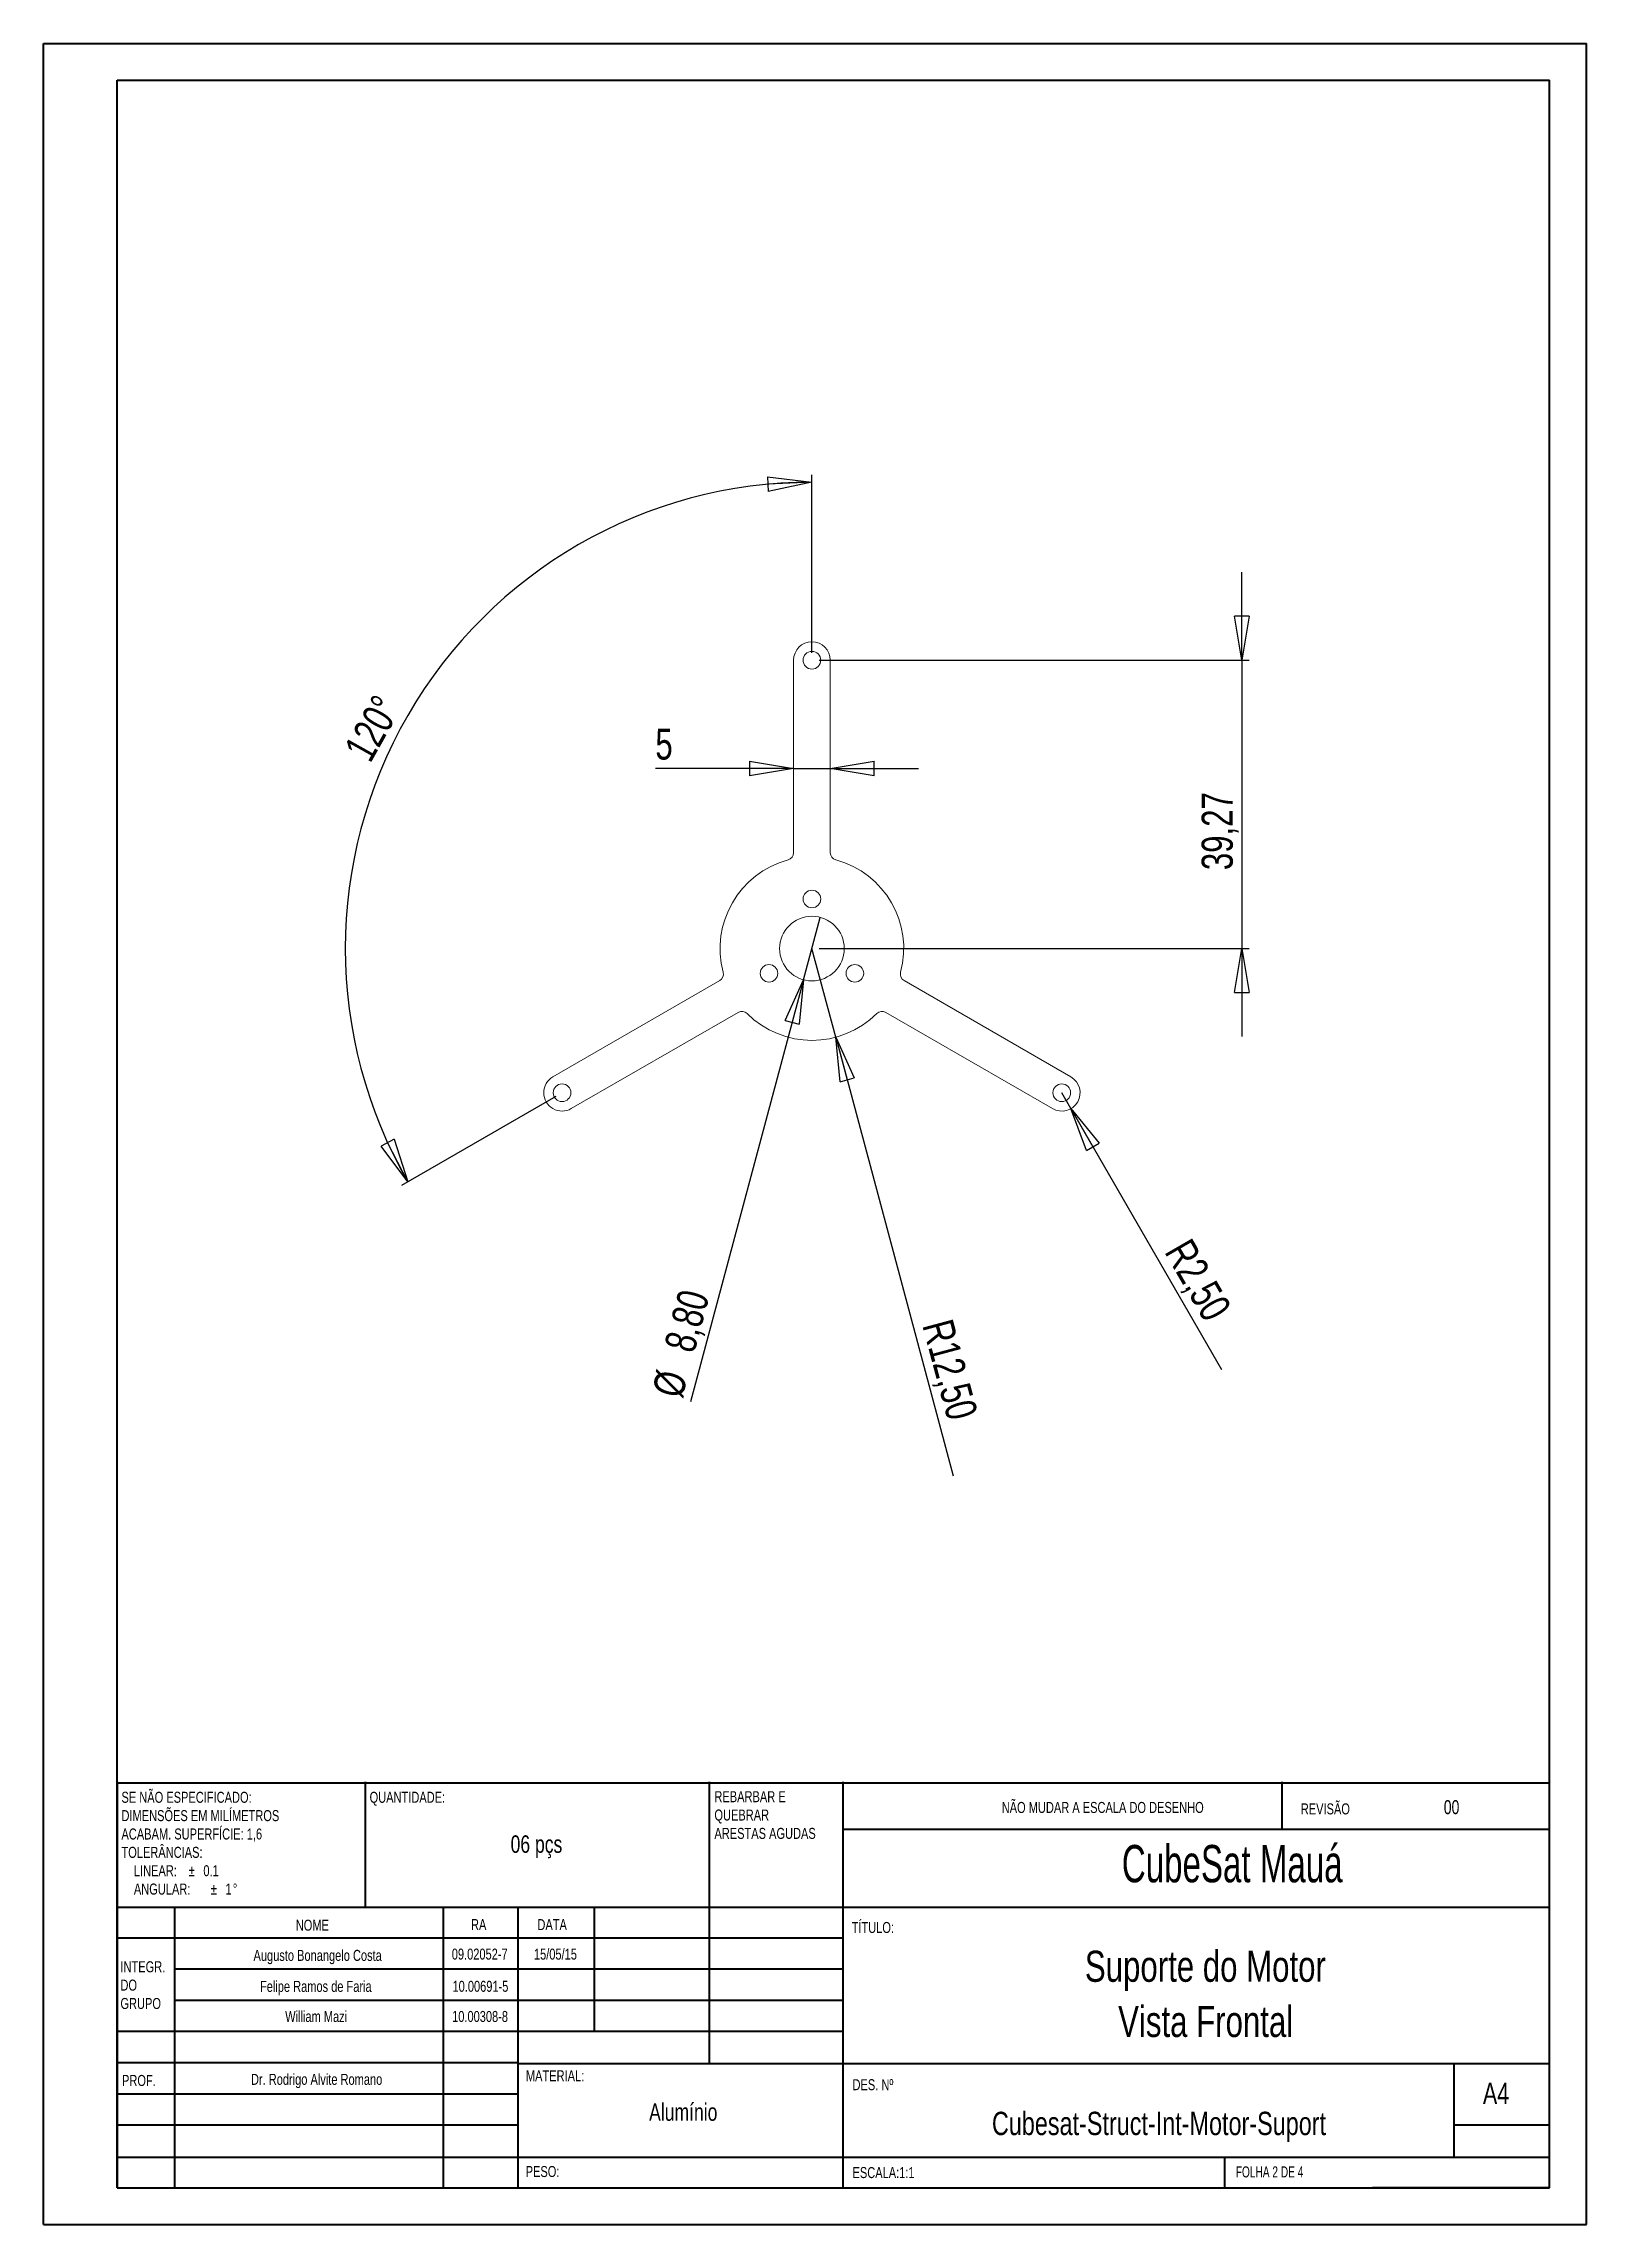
# Paper-space layout 'Folha02' of a CAD drawing. Header units: millimetres. Extents: x 0 to 210, y 0 to 297.
import ezdxf

# ---------------------------------------------------------------- set-up
doc = ezdxf.new("R2010")
doc.units = ezdxf.units.MM
doc.layers.add('FORMAT', color=7, linetype='Continuous')
doc.styles.add('SLDTEXTSTYLE0', font='TXT', dxfattribs={"width": 0.75})
doc.styles.add('SLDTEXTSTYLE1', font='TXT', dxfattribs={"width": 0.663})
doc.styles.add('SLDTEXTSTYLE2', font='TXT', dxfattribs={"width": 0.6875})
doc.dimstyles.new('SLDDIMSTYLE0', dxfattribs={"dimtxt": 4.233333, "dimasz": 5.9944, "dimexe": 0, "dimexo": 0.0625, "dimgap": 1.058333, "dimtad": 1, "dimrnd": 1e-09, "dimzin": 12, "dimdsep": 46, "dimtxsty": 'SLDTEXTSTYLE0', "dimblk1": 'CLOSED', "dimblk2": 'CLOSED', "dimsah": 1, "dimcen": 0, "dimadec": 0, "dimazin": 3, "dimtfac": 1, "dimtofl": 0, "dimtmove": 0, "dimatfit": 3, "dimldrblk": 'CLOSED', "dimfxl": 1, "dimfrac": 2, "dimtolj": 1, "dimtzin": 12, "dimarcsym": 0})
doc.dimstyles.new('SLDDIMSTYLE1', dxfattribs={"dimtxt": 4.233333, "dimasz": 5.9944, "dimexe": 0, "dimexo": 0.0625, "dimgap": 1.058333, "dimtad": 1, "dimrnd": 1e-09, "dimzin": 12, "dimdsep": 46, "dimtxsty": 'SLDTEXTSTYLE0', "dimblk1": 'NONE', "dimblk2": 'CLOSED', "dimsah": 1, "dimcen": 0, "dimadec": 0, "dimazin": 3, "dimtfac": 1, "dimtmove": 0, "dimatfit": 3, "dimldrblk": 'NONE', "dimfxl": 1, "dimfrac": 2, "dimtolj": 1, "dimtzin": 12, "dimarcsym": 0})
doc.dimstyles.new('SLDDIMSTYLE2', dxfattribs={"dimtxt": 4.233333, "dimasz": 5.9944, "dimexe": 0, "dimexo": 0.0625, "dimgap": 1.058333, "dimtad": 1, "dimrnd": 1e-09, "dimzin": 12, "dimdsep": 46, "dimtxsty": 'SLDTEXTSTYLE0', "dimblk1": 'CLOSED', "dimblk2": 'CLOSED', "dimsah": 1, "dimcen": 0.09, "dimadec": 0, "dimazin": 3, "dimtfac": 1, "dimtmove": 0, "dimatfit": 0, "dimldrblk": 'CLOSED', "dimfxl": 1, "dimfrac": 2, "dimtolj": 1, "dimtzin": 12, "dimarcsym": 0})
doc.dimstyles.new('SLDDIMSTYLE3', dxfattribs={"dimtxt": 4.233333, "dimasz": 5.9944, "dimexe": 0, "dimexo": 0.0625, "dimgap": 1.058333, "dimtad": 1, "dimdec": 4, "dimzin": 12, "dimdsep": 46, "dimtxsty": 'SLDTEXTSTYLE0', "dimblk1": 'CLOSED', "dimblk2": 'CLOSED', "dimsah": 1, "dimcen": 0.09, "dimazin": 3, "dimtfac": 1, "dimtofl": 0, "dimtmove": 0, "dimatfit": 3, "dimldrblk": 'CLOSED', "dimfxl": 1, "dimfrac": 2, "dimtolj": 1, "dimtzin": 12, "dimarcsym": 0})

# ---------------------------------------------------------------- blocks, each defined once
blk = doc.blocks.new('SW_NOTE_3')
at = {"layer": 'FORMAT', "color": 0, "char_height": 1.5, "attachment_point": 1, "style": 'SLDTEXTSTYLE0'}
for s, insert in [('INTEGR.', (0, 1.93)), ('DO', (0, -0.57)), ('GRUPO', (0, -3.07))]:
    blk.add_mtext(s, dxfattribs=dict(at, insert=insert))
blk = doc.blocks.new('SW_NOTE_4')
at = {"layer": 'FORMAT', "color": 0, "char_height": 1.5, "attachment_point": 1, "style": 'SLDTEXTSTYLE0'}
for s, insert in [('SE NÃO ESPECIFICADO:', (0, 1.93)), ('ACABAM. SUPERFÍCIE: 1,6', (0, -3.07)), ('DIMENSÕES EM MILÍMETROS', (0, -0.57)), ('TOLERÂNCIAS:', (0, -5.57)), ('LINEAR:', (1.69, -8.07)), ('%%p', (9.16, -8.07)), ('0.1', (11.15, -8.07)), ('ANGULAR:', (1.69, -10.57)), ('%%p', (12.16, -10.57)), ('1', (14.15, -10.57)), ('%%d', (15.16, -10.57))]:
    blk.add_mtext(s, dxfattribs=dict(at, insert=insert))
blk = doc.blocks.new('SW_NOTE_5')
at = {"layer": 'FORMAT', "color": 0, "char_height": 1.5, "attachment_point": 1, "style": 'SLDTEXTSTYLE0'}
for s, insert in [('REBARBAR E', (0, 1.93)), ('QUEBRAR', (0, -0.57)), ('ARESTAS AGUDAS', (0, -3.07))]:
    blk.add_mtext(s, dxfattribs=dict(at, insert=insert))
blk = doc.blocks.new('_CLOSED')
at = {"color": 0, "linetype": 'ByBlock', "lineweight": -2}
for p, q in [((-1, 0.166667), (0, 0)), ((-1, 0.166667), (-1, -0.166667)), ((0, 0), (-1, -0.166667)), ((0, 0), (-1, 0))]:
    blk.add_line(p, q, dxfattribs=at)
blk = doc.blocks.new('_D')
at = {"layer": 'FORMAT', "transparency": 16777216}
for q in [(104.66, 173.97), (123.9, 102.15)]:
    blk.add_line((107.9, 161.89), q, dxfattribs=at)
at = {"layer": 'FORMAT', "transparency": 16777216, "xscale": 5.9944, "yscale": 5.9944, "rotation": 105.0000000000002}
blk.add_blockref('_CLOSED', (107.9, 161.89, 10.7), dxfattribs=at)
at = {"layer": 'FORMAT', "transparency": 16777216, "insert": (123.75, 123.78, 10.7), "char_height": 4.233, "attachment_point": 1, "rotation": 285, "style": 'SLDTEXTSTYLE0'}
blk.add_mtext('R12,50', dxfattribs=at)
blk = doc.blocks.new('_D_1')
at = {"layer": 'FORMAT', "transparency": 16777216}
for q in [(105.8, 178.22), (88.12, 112.24)]:
    blk.add_line((103.52, 169.72), q, dxfattribs=at)
at = {"layer": 'FORMAT', "transparency": 16777216, "xscale": 5.9944, "yscale": 5.9944, "rotation": 75.00000000000021}
blk.add_blockref('_CLOSED', (103.52, 169.72, 10.7), dxfattribs=at)
at = {"layer": 'FORMAT', "transparency": 16777216, "char_height": 4.233, "attachment_point": 1, "rotation": 75, "style": 'SLDTEXTSTYLE0'}
for s, insert in [('8,80', (84.51, 119.82, 10.7)), ('%%c', (82.85, 113.65, 10.7))]:
    blk.add_mtext(s, dxfattribs=dict(at, insert=insert))
blk = doc.blocks.new('_NONE')
blk = doc.blocks.new('_D_2')
at = {"layer": 'FORMAT', "transparency": 16777216}
for q in [(138.67, 154.33), (160.43, 116.65)]:
    blk.add_line((139.92, 152.17), q, dxfattribs=at)
at = {"layer": 'FORMAT', "transparency": 16777216, "xscale": 5.9944, "yscale": 5.9944, "rotation": 120.0000000000003}
blk.add_blockref('_CLOSED', (139.92, 152.17, 10.7), dxfattribs=at)
at = {"layer": 'FORMAT', "transparency": 16777216, "insert": (156.24, 134.79, 10.7), "char_height": 4.233, "attachment_point": 1, "rotation": 300, "style": 'SLDTEXTSTYLE0'}
blk.add_mtext('R2,50', dxfattribs=at)
blk = doc.blocks.new('_D_3')
at = {"layer": 'FORMAT', "transparency": 16777216}
for p, q in [((163.17, 213.24), (163.17, 225.23)), ((105.65, 213.24), (164.16, 213.24)), ((163.17, 213.24), (163.17, 173.97)), ((105.65, 173.97), (164.16, 173.97)), ((163.17, 173.97), (163.17, 161.98))]:
    blk.add_line(p, q, dxfattribs=at)
at = {"layer": 'FORMAT', "transparency": 16777216, "xscale": 5.9944, "yscale": 5.9944}
for p, rotation in [((163.17, 213.24, 10.7), 270.0000000000003), ((163.17, 173.97, 10.7), 90.00000000000031)]:
    blk.add_blockref('_CLOSED', p, dxfattribs=dict(at, rotation=rotation))
at = {"layer": 'FORMAT', "transparency": 16777216, "insert": (157.71, 184.65, 10.7), "char_height": 4.233, "attachment_point": 1, "rotation": 90, "style": 'SLDTEXTSTYLE0'}
blk.add_mtext('39,27', dxfattribs=at)
blk = doc.blocks.new('_D_4')
at = {"layer": 'FORMAT', "transparency": 16777216}
for p, q in [((104.66, 214.23), (104.66, 238.47)), ((69.79, 153.84), (48.8, 141.72))]:
    blk.add_line(p, q, dxfattribs=at)
blk.add_arc((104.66, 173.97), 63.52, 90, 210, dxfattribs=at)
at = {"layer": 'FORMAT', "transparency": 16777216, "xscale": 5.9944, "yscale": 5.9944}
for p, rotation in [((104.66, 237.48, 10.7), 2.695718588353889), ((49.65, 142.21, 10.7), 297.304281411647)]:
    blk.add_blockref('_CLOSED', p, dxfattribs=dict(at, rotation=rotation))
at = {"layer": 'FORMAT', "transparency": 16777216, "insert": (40.84, 201.18, 10.7), "char_height": 4.233, "attachment_point": 1, "rotation": 60.6728, "style": 'SLDTEXTSTYLE0'}
blk.add_mtext('120°', dxfattribs=at)
blk = doc.blocks.new('_D_5')
at = {"layer": 'FORMAT', "transparency": 16777216}
for p, q in [((102.16, 198.48), (83.35, 198.48)), ((102.16, 198.48), (107.16, 198.48)), ((107.16, 198.48), (119.15, 198.48))]:
    blk.add_line(p, q, dxfattribs=at)
at = {"layer": 'FORMAT', "transparency": 16777216, "xscale": 5.9944, "yscale": 5.9944}
blk.add_blockref('_CLOSED', (102.16, 198.48, 10.7), dxfattribs=at)
at = {"layer": 'FORMAT', "transparency": 16777216, "xscale": 5.9944, "yscale": 5.9944, "rotation": 180.0000000000002}
blk.add_blockref('_CLOSED', (107.16, 198.48, 10.7), dxfattribs=at)
at = {"layer": 'FORMAT', "transparency": 16777216, "insert": (83.35, 203.94, 10.7), "char_height": 4.23, "attachment_point": 1, "style": 'SLDTEXTSTYLE0'}
blk.add_mtext('5', dxfattribs=at)

psp = doc.layouts.new('Folha02')

# ---------------------------------------------------------------- linework, layer by layer
at = {"color": 7, "linetype": 'Continuous', "lineweight": 40}
for p, q in [((0.07884, 0.21478), (0.07884, 297.21478)), ((0.07884, 297.21478), (210.07884, 297.21478)), ((210.07884, 0.21478), (210.07884, 297.21478)), ((210.07884, 292.21478), (210.07884, 297.21478)), ((10.07884, 292.21478), (205.07884, 292.21478)), ((10.07884, 5.21478), (10.07884, 292.21478)), ((205.07884, 5.21478), (205.07884, 292.21478)), ((10.11082, 60.37093), (205.07884, 60.37093)), ((168.67884, 54.08978), (168.67884, 60.46478)), ((205.07884, 53.99593), (108.91082, 53.99593)), ((205.07884, 43.37093), (10.11082, 43.37093)), ((64.71082, 22.12093), (205.07884, 22.12093)), ((192.07884, 9.46478), (192.07884, 22.21478)), ((205.07884, 13.71478), (192.07884, 13.71478)), ((10.11082, 9.37093), (205.07884, 9.37093)), ((160.87884, 5.21478), (160.87884, 9.46478)), ((10.07884, 5.21478), (205.07884, 5.21478)), ((205.07884, 5.21478), (180.98831, 5.21478)), ((0.07884, 0.21478), (210.07884, 0.21478))]:
    psp.add_line(p, q, dxfattribs=at)
at = {"color": 7, "linetype": 'Continuous', "lineweight": 15}
for p, q in [((102.15995, 213.23932), (102.15995, 187.00693)), ((107.15995, 187.00693), (107.15995, 213.23932)), ((92.11836, 169.61439), (69.40044, 156.49819)), ((139.91946, 156.49819), (117.20154, 169.61439)), ((71.90044, 152.16807), (94.61836, 165.28426)), ((114.70154, 165.28426), (137.41946, 152.16807))]:
    psp.add_line(p, q, dxfattribs=at)
for centre, radius in [((104.65995, 213.23932), 1.2), ((104.65995, 180.71853), 1.2), ((104.65995, 173.96853), 4.4), ((98.81428, 170.59353), 1.2), ((110.50562, 170.59353), 1.2), ((70.65044, 154.33313), 1.2), ((138.66946, 154.33313), 1.2)]:
    psp.add_circle(centre, radius, dxfattribs=at)
for centre, radius, start, end in [((104.65995, 213.23932), 2.5, 0, 180), ((104.65995, 173.96853), 12.5, 105.0261138, 194.9738862), ((101.15995, 187.00693), 1, 285.0261138, 0), ((108.15995, 187.00693), 1, 180, 254.9738862), ((104.65995, 173.96853), 12.5, 345.0261138, 74.9738862), ((91.61836, 170.48041), 1, 300, 14.9738862), ((117.70154, 170.48041), 1, 165.0261138, 240), ((95.11836, 164.41824), 1, 45.0261138, 120), ((104.65995, 173.96853), 12.5, 225.0261138, 314.9738862), ((114.20154, 164.41824), 1, 60, 134.9738862), ((70.65044, 154.33313), 2.5, 120, 300), ((138.66946, 154.33313), 2.5, 240, 60)]:
    psp.add_arc(centre, radius, start, end, dxfattribs=at)
at = {"layer": 'FORMAT', "color": 7, "lineweight": 40}
for p, q in [((10.07884, 60.46478), (10.07884, 5.21478)), ((43.87884, 43.46478), (43.87884, 60.46478)), ((90.67884, 60.46478), (90.67884, 22.21478)), ((108.87884, 60.46478), (108.87884, 5.21478)), ((17.87884, 43.46478), (17.87884, 5.21478)), ((54.47777, 43.46478), (54.47777, 5.21478)), ((64.67884, 5.21478), (64.67884, 43.46478)), ((75.07884, 26.46478), (75.07884, 43.46478)), ((108.87884, 39.21478), (10.07884, 39.21478)), ((108.87884, 34.96478), (17.87884, 34.96478)), ((108.87884, 30.71478), (17.87884, 30.71478)), ((108.87884, 26.46478), (10.07884, 26.46478)), ((64.67884, 22.21478), (10.07884, 22.21478)), ((64.67884, 13.71478), (10.07884, 13.71478))]:
    psp.add_line(p, q, dxfattribs=at)
at = {"layer": 'FORMAT', "color": 7, "linetype": 'Continuous', "lineweight": 40}
psp.add_line((64.67884, 17.96471), (10.07884, 17.96471), dxfattribs=at)

# ---------------------------------------------------------------- block references
at = {"layer": 'FORMAT'}
for name, p in [('SW_NOTE_4', (10.67251, 57.20215)), ('SW_NOTE_5', (91.38806, 57.28427)), ('SW_NOTE_3', (10.53403, 34.11874))]:
    psp.add_blockref(name, p, dxfattribs=at)

# ---------------------------------------------------------------- texts
at = {"color": 7, "linetype": 'Continuous', "lineweight": 0}
for s, insert, char_height, attachment_point, style in [('NÃO MUDAR A ESCALA DO DESENHO', (130.49348, 57.74777), 1.5, 1, 'SLDTEXTSTYLE0'), ('REVISÃO', (171.20643, 57.54969), 1.5, 1, 'SLDTEXTSTYLE0'), ('00', (191.73132, 57.9901), 1.905, 2, 'SLDTEXTSTYLE0'), ('CubeSat Mauá', (161.86869, 51.88334), 5.08, 2, 'SLDTEXTSTYLE1'), ('TÍTULO:', (110.06701, 41.39926), 1.5, 1, 'SLDTEXTSTYLE0'), ('Suporte do Motor', (158.21995, 37.48743), 4.2333333, 2, 'SLDTEXTSTYLE0'), ('DES. Nº', (110.18479, 19.98957), 1.5, 1, 'SLDTEXTSTYLE0'), ('A4', (195.99983, 19.51522), 2.910417, 1, 'SLDTEXTSTYLE0'), ('Cubesat-Struct-Int-Motor-Suport', (151.90313, 15.55076), 3.175, 2, 'SLDTEXTSTYLE0'), ('ESCALA:1:1', (110.18479, 8.02101), 1.5, 1, 'SLDTEXTSTYLE0'), ('FOLHA 2 DE 4', (162.35714, 8.11487), 1.5, 1, 'SLDTEXTSTYLE2')]:
    psp.add_mtext(s, dxfattribs=dict(at, insert=insert, char_height=char_height, attachment_point=attachment_point, style=style))
at = {"layer": 'FORMAT', "style": 'SLDTEXTSTYLE0'}
for s, insert, char_height, attachment_point in [('QUANTIDADE:', (44.45014, 59.13405), 1.5, 1), ('06 pçs', (67.16162, 53.19595), 2.38125, 2), ('NOME', (34.40108, 41.71626), 1.5, 1), ('RA', (58.2543, 41.79096), 1.5, 1), ('DATA', (67.29355, 41.79096), 1.5, 1), ('Augusto Bonangelo Costa', (37.37818, 37.59815), 1.4986, 2), ('09.02052-7', (59.43961, 37.77388), 1.4986, 2), ('15/05/15', (69.74648, 37.77388), 1.4986, 2), ('Felipe Ramos de Faria', (37.13213, 33.37522), 1.4986, 2), ('10.00691-5', (59.53752, 33.3889), 1.4986, 2), ('Vista Frontal', (158.25866, 29.96888), 4.2333333, 2), ('William Mazi', (37.17646, 29.27923), 1.4986, 2), ('10.00308-8', (59.48705, 29.27923), 1.4986, 2), ('Dr. Rodrigo Alvite Romano', (37.23846, 20.71803), 1.4986, 2), ('MATERIAL:', (65.72471, 21.20084), 1.5, 1), ('PROF.', (10.74789, 20.56443), 1.5, 1), ('Alumínio', (87.14732, 16.70035), 2.38125, 2), ('PESO:', (65.69665, 8.16409), 1.4986, 1)]:
    psp.add_mtext(s, dxfattribs=dict(at, insert=insert, char_height=char_height, attachment_point=attachment_point))

# ---------------------------------------------------------------- dimensions: what is measured, and where the dimension line sits
at = {"layer": 'FORMAT'}
dim = psp.add_angular_dim_2l(base=(49.65396, 205.72625), line1=((104.65995, 213.23932), (104.65995, 173.96853)), line2=((70.65044, 154.33313), (104.65995, 173.96853)), dimstyle='SLDDIMSTYLE3', dxfattribs=at)
dim.commit()
dim.dimension.update_dxf_attribs({"geometry": '_D_4', "text_midpoint": (49.28485, 205.07817), "dimtype": 162})
dim = psp.add_linear_dim(base=(163.16946, 173.96853), p1=(104.65995, 213.23932), p2=(104.65995, 173.96853), angle=90, dimstyle='SLDDIMSTYLE2', dxfattribs=at)
dim.commit()
dim.dimension.update_dxf_attribs({"geometry": '_D_3', "text_midpoint": (163.16946, 193.40238), "dimtype": 160})
dim = psp.add_linear_dim(base=(107.15995, 198.48112), p1=(102.15995, 187.00693), p2=(107.15995, 187.00693), dimstyle='SLDDIMSTYLE2', dxfattribs=at)
dim.commit()
dim.dimension.update_dxf_attribs({"geometry": '_D_5', "text_midpoint": (86.63532, 198.48112), "dimtype": 160})
dim = psp.add_diameter_dim_2p(p1=(105.79875, 178.2186), p2=(103.52115, 169.71845), dimstyle='SLDDIMSTYLE1', dxfattribs=at)
dim.commit()
dim.dimension.update_dxf_attribs({"geometry": '_D_1', "text_midpoint": (90.77758, 122.15878), "dimtype": 163})
for center, mpoint, picture, middle in [((104.65995, 173.96853), (107.89519, 161.89446), '_D', (121.21736, 112.17547)), ((138.66946, 154.33313), (139.91946, 152.16807), '_D_2', (156.05576, 124.21919))]:
    dim = psp.add_radius_dim(center=center, mpoint=mpoint, dimstyle='SLDDIMSTYLE0', dxfattribs=at)
    dim.commit()
    dim.dimension.update_dxf_attribs({"geometry": picture, "text_midpoint": middle, "dimtype": 164})

doc.saveas('drawing.dxf')
